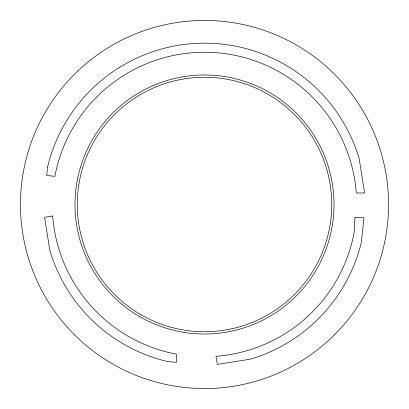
<?xml version="1.0" encoding="UTF-8"?>
<svg xmlns="http://www.w3.org/2000/svg" width="409" height="409" viewBox="0 0 409 409"><rect width="100%" height="100%" fill="white"/><g stroke="black" fill="none" stroke-linecap="round" stroke-linejoin="round"><path stroke-width="0.61" d="M354.961 217.302L354.112 232.67A152.24 152.24 0 0 1 216.008 356.305L217.302 364.424L250.446 359.148A161.33 161.33 0 0 0 361.403 242.031L363.928 217.798L354.961 217.302M47.597 166.969L46.713 175.476L54.888 176.33A152.24 152.24 0 0 1 356.305 192.992L364.629 192.992L359.148 158.554A161.33 161.33 0 0 0 47.597 166.969M52.695 216.008L44.576 217.302L49.852 250.446A161.33 161.33 0 0 0 166.969 361.403L176.33 362.379L176.33 354.112A152.24 152.24 0 0 1 52.695 216.008M74.612 334.894A184.05 184.05 0 0 0 382.369 251.791A184.05 184.05 0 0 0 156.519 26.815A184.05 184.05 0 0 0 74.612 334.894M140.88 314.695A127.245 127.245 0 0 0 331.745 204.5A127.245 127.245 0 0 0 140.88 94.305A127.245 127.245 0 0 0 140.88 314.695M139.74 316.663A129.515 129.515 0 0 0 334.015 204.5A129.515 129.515 0 0 0 139.74 92.337A129.515 129.515 0 0 0 139.74 316.663"/></g></svg>
